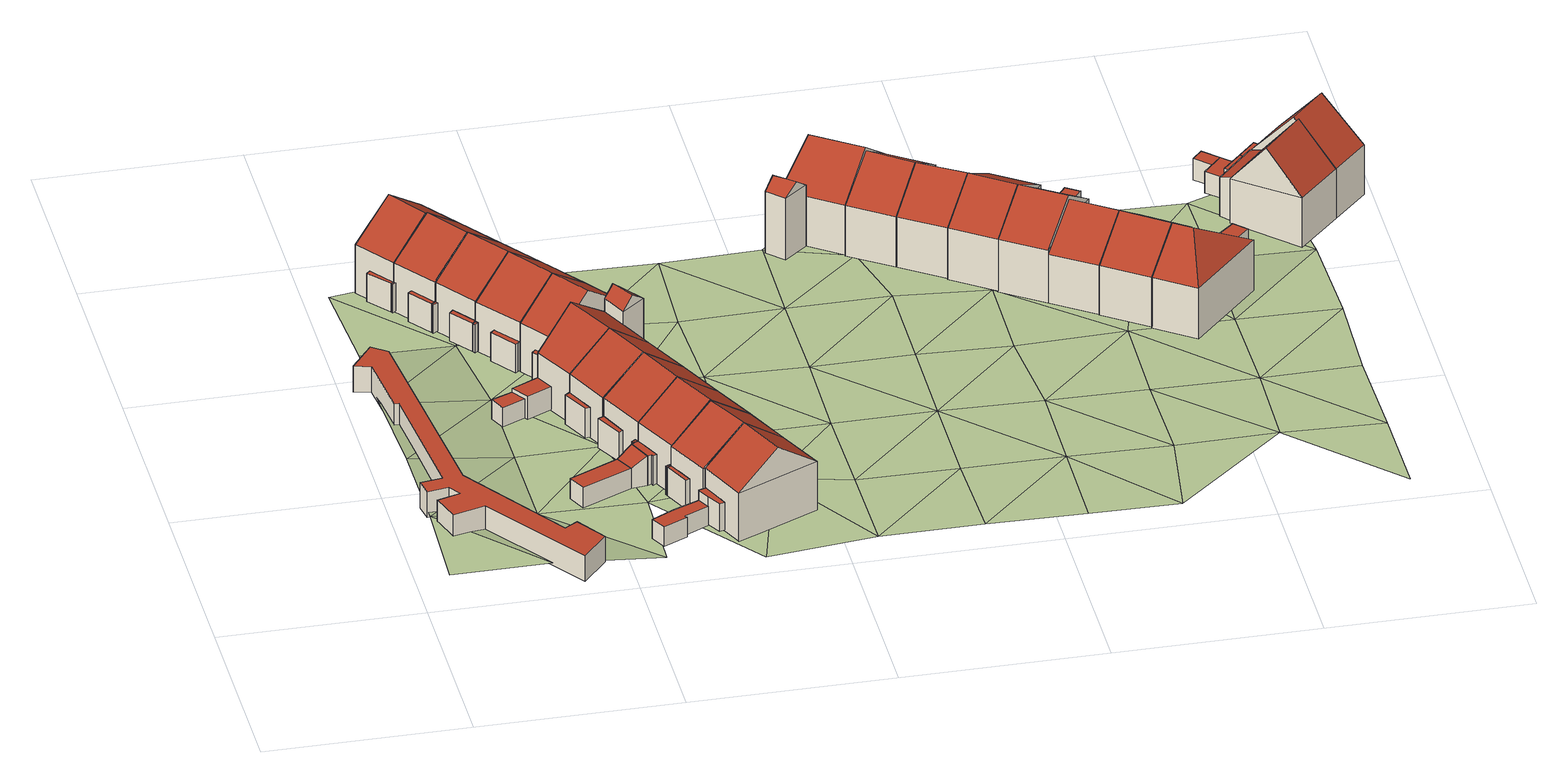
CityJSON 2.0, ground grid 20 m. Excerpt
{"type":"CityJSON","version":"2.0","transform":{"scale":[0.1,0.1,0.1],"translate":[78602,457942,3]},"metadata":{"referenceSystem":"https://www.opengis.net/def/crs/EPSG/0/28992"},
"CityObjects":{
"building1":{"type":"Building","attributes":{"RelativeEavesHeight":2.79,"AbsoluteEavesHeight":7.82,"RelativeRidgeHeight":2.79,"AbsoluteRidgeHeight":7.82,"roofType":"1000"},"geometry":[{"type":"Solid","lod":"2","boundaries":[[[[0,1,2,3]],[[1,4,5,2]],[[4,6,7,5]],[[6,8,9,7]],[[8,10,11,9]],[[10,12,13,11]],[[12,14,15,13]],[[14,16,17,15]],[[16,18,19,17]],[[18,20,21,19]],[[20,22,23,21]],[[22,24,25,23]],[[24,26,27,25]],[[26,28,29,27]],[[28,30,31,29]],[[30,32,33,31]],[[32,34,35,33]],[[34,36,37,35]],[[36,0,3,37]],[[36,34,32,30,28,26,24,22,20,18,16,14,12,10,8,6,4,1,0]],[[3,2,5,7,9,11,13,15,17,19,21,23,25,27,29,31,33,35,37]]]],"semantics":{"surfaces":[{"type":"WallSurface"},{"type":"RoofSurface","Slope":90,"Direction":0},{"type":"GroundSurface"}],"values":[[0,0,0,0,0,0,0,0,0,0,0,0,0,0,0,0,0,0,0,1,2]]}}]},
"building2":{"type":"Building","children":["building2-1","building2-2"]},
"building2-1":{"type":"BuildingPart","attributes":{"RelativeEavesHeight":5.3,"AbsoluteEavesHeight":9.82,"RelativeRidgeHeight":8.58,"AbsoluteRidgeHeight":13.09,"roofType":"1030"},"parents":["building2"],"geometry":[{"type":"Solid","lod":"2","boundaries":[[[[38,39,40,41]],[[39,42,43,40]],[[42,44,45,43]],[[44,38,41,45]],[[42,39,46]],[[38,44,47]],[[39,38,47,46]],[[44,42,46,47]],[[41,40,43,45]]]],"semantics":{"surfaces":[{"type":"WallSurface"},{"type":"RoofSurface","Slope":54.18,"Direction":233.83},{"type":"RoofSurface","Slope":54.18,"Direction":53.82},{"type":"GroundSurface"}],"values":[[0,0,0,0,0,0,1,2,3]]}}]},
"building2-2":{"type":"BuildingPart","attributes":{"RelativeEavesHeight":3.09,"AbsoluteEavesHeight":7.72,"RelativeRidgeHeight":3.09,"AbsoluteRidgeHeight":7.72,"roofType":"1000"},"parents":["building2"],"geometry":[{"type":"Solid","lod":"2","boundaries":[[[[48,49,50,51]],[[49,52,53,50]],[[52,54,55,53]],[[54,48,51,55]],[[54,52,49,48]],[[51,50,53,55]]]],"semantics":{"surfaces":[{"type":"WallSurface"},{"type":"RoofSurface","Slope":90,"Direction":0},{"type":"GroundSurface"}],"values":[[0,0,0,0,1,2]]}}]},
"building3":{"type":"Building","children":["building3-1","building3-2","building3-3"]},
"building3-1":{"type":"BuildingPart","attributes":{"RelativeEavesHeight":3.09,"AbsoluteEavesHeight":7.72,"RelativeRidgeHeight":3.09,"AbsoluteRidgeHeight":7.72,"roofType":"1000"},"parents":["building3"],"geometry":[{"type":"Solid","lod":"2","boundaries":[[[[48,56,57,51]],[[56,58,59,57]],[[58,49,50,59]],[[49,48,51,50]],[[49,58,56,48]],[[51,57,59,50]]]],"semantics":{"surfaces":[{"type":"WallSurface"},{"type":"RoofSurface","Slope":90,"Direction":0},{"type":"GroundSurface"}],"values":[[0,0,0,0,1,2]]}}]},
"building3-2":{"type":"BuildingPart","attributes":{"RelativeEavesHeight":5.3,"AbsoluteEavesHeight":9.82,"RelativeRidgeHeight":8.58,"AbsoluteRidgeHeight":13.09,"roofType":"1030"},"parents":["building3"],"geometry":[{"type":"Solid","lod":"2","boundaries":[[[[60,38,41,61]],[[38,44,45,41]],[[44,62,63,45]],[[62,60,61,63]],[[44,38,64]],[[60,62,65]],[[38,60,65,64]],[[62,44,64,65]],[[61,41,45,63]]]],"semantics":{"surfaces":[{"type":"WallSurface"},{"type":"RoofSurface","Slope":54.07,"Direction":234.07},{"type":"RoofSurface","Slope":54.07,"Direction":53.9},{"type":"GroundSurface"}],"values":[[0,0,0,0,0,0,1,2,3]]}}]},
"building3-3":{"type":"BuildingPart","attributes":{"RelativeEavesHeight":3.11,"AbsoluteEavesHeight":7.72,"RelativeRidgeHeight":3.11,"AbsoluteRidgeHeight":7.72,"roofType":"1000"},"parents":["building3"],"geometry":[{"type":"Solid","lod":"2","boundaries":[[[[66,67,68,69]],[[67,70,71,68]],[[70,72,73,71]],[[72,66,69,73]],[[72,70,67,66]],[[69,68,71,73]]]],"semantics":{"surfaces":[{"type":"WallSurface"},{"type":"RoofSurface","Slope":90,"Direction":0},{"type":"GroundSurface"}],"values":[[0,0,0,0,1,2]]}}]},
"building4":{"type":"Building","children":["building4-1","building4-2","building4-3"]},
"building4-1":{"type":"BuildingPart","attributes":{"RelativeEavesHeight":3.13,"AbsoluteEavesHeight":7.72,"RelativeRidgeHeight":3.13,"AbsoluteRidgeHeight":7.72,"roofType":"1000"},"parents":["building4"],"geometry":[{"type":"Solid","lod":"2","boundaries":[[[[74,75,76,77]],[[75,78,79,76]],[[78,80,81,79]],[[80,74,77,81]],[[80,78,75,74]],[[77,76,79,81]]]],"semantics":{"surfaces":[{"type":"WallSurface"},{"type":"RoofSurface","Slope":90,"Direction":0},{"type":"GroundSurface"}],"values":[[0,0,0,0,1,2]]}}]},
"building4-2":{"type":"BuildingPart","attributes":{"RelativeEavesHeight":5.32,"AbsoluteEavesHeight":9.82,"RelativeRidgeHeight":8.6,"AbsoluteRidgeHeight":13.09,"roofType":"1030"},"parents":["building4"],"geometry":[{"type":"Solid","lod":"2","boundaries":[[[[82,83,84,85]],[[83,62,63,84]],[[62,86,87,63]],[[86,82,85,87]],[[62,83,88]],[[82,86,89]],[[83,82,89,88]],[[86,62,88,89]],[[85,84,63,87]]]],"semantics":{"surfaces":[{"type":"WallSurface"},{"type":"RoofSurface","Slope":54.07,"Direction":233.86},{"type":"RoofSurface","Slope":54.07,"Direction":53.82},{"type":"GroundSurface"}],"values":[[0,0,0,0,0,0,1,2,3]]}}]},
"building4-3":{"type":"BuildingPart","attributes":{"RelativeEavesHeight":3.12,"AbsoluteEavesHeight":7.72,"RelativeRidgeHeight":3.12,"AbsoluteRidgeHeight":7.72,"roofType":"1000"},"parents":["building4"],"geometry":[{"type":"Solid","lod":"2","boundaries":[[[[90,91,92,93]],[[91,94,95,92]],[[94,67,68,95]],[[67,90,93,68]],[[67,94,91,90]],[[93,92,95,68]]]],"semantics":{"surfaces":[{"type":"WallSurface"},{"type":"RoofSurface","Slope":90,"Direction":0},{"type":"GroundSurface"}],"values":[[0,0,0,0,1,2]]}}]},
"building5":{"type":"Building","children":["building5-1","building5-2","building5-3","building5-4","building5-5"]},
"building5-1":{"type":"BuildingPart","attributes":{"RelativeEavesHeight":3.24,"AbsoluteEavesHeight":7.83,"RelativeRidgeHeight":3.24,"AbsoluteRidgeHeight":7.83,"roofType":"1000"},"parents":["building5"],"geometry":[{"type":"Solid","lod":"2","boundaries":[[[[96,97,98,99]],[[97,100,101,98]],[[100,96,99,101]],[[100,97,96]],[[99,98,101]]]],"semantics":{"surfaces":[{"type":"WallSurface"},{"type":"RoofSurface","Slope":90,"Direction":0},{"type":"GroundSurface"}],"values":[[0,0,0,1,2]]}}]},
"building5-2":{"type":"BuildingPart","attributes":{"RelativeEavesHeight":6.73,"AbsoluteEavesHeight":11.2,"RelativeRidgeHeight":7.83,"AbsoluteRidgeHeight":12.29,"roofType":"1030"},"parents":["building5"],"geometry":[{"type":"Solid","lod":"2","boundaries":[[[[102,103,104,105]],[[103,106,107,104]],[[106,108,109,107]],[[108,102,105,109]],[[106,103,110]],[[102,108,111]],[[103,102,111,110]],[[108,106,110,111]],[[105,104,107,109]]]],"semantics":{"surfaces":[{"type":"WallSurface"},{"type":"RoofSurface","Slope":50.67,"Direction":242.13},{"type":"RoofSurface","Slope":51.04,"Direction":56.68},{"type":"GroundSurface"}],"values":[[0,0,0,0,0,0,1,2,3]]}}]},
"building5-3":{"type":"BuildingPart","attributes":{"RelativeEavesHeight":5.34,"AbsoluteEavesHeight":9.84,"RelativeRidgeHeight":8.6,"AbsoluteRidgeHeight":13.11,"roofType":"1030"},"parents":["building5"],"geometry":[{"type":"Solid","lod":"2","boundaries":[[[[112,113,114,115]],[[113,116,104,114]],[[116,117,118,104]],[[117,112,115,118]],[[116,113,119]],[[112,117,120]],[[113,112,120,119]],[[117,116,119,120]],[[115,114,104,118]]]],"semantics":{"surfaces":[{"type":"WallSurface"},{"type":"RoofSurface","Slope":54.4,"Direction":244.43},{"type":"RoofSurface","Slope":54.39,"Direction":64.62},{"type":"GroundSurface"}],"values":[[0,0,0,0,0,0,1,2,3]]}}]},
"building5-4":{"type":"BuildingPart","attributes":{"RelativeEavesHeight":2.55,"AbsoluteEavesHeight":7.13,"RelativeRidgeHeight":2.55,"AbsoluteRidgeHeight":7.13,"roofType":"1000"},"parents":["building5"],"geometry":[{"type":"Solid","lod":"2","boundaries":[[[[121,122,123,124]],[[122,125,126,123]],[[125,127,128,126]],[[127,121,124,128]],[[127,125,122,121]],[[124,123,126,128]]]],"semantics":{"surfaces":[{"type":"WallSurface"},{"type":"RoofSurface","Slope":90,"Direction":0},{"type":"GroundSurface"}],"values":[[0,0,0,0,1,2]]}}]},
"building5-5":{"type":"BuildingPart","attributes":{"RelativeEavesHeight":2.12,"AbsoluteEavesHeight":6.72,"RelativeRidgeHeight":2.12,"AbsoluteRidgeHeight":6.72,"roofType":"1000"},"parents":["building5"],"geometry":[{"type":"Solid","lod":"2","boundaries":[[[[129,130,131,132]],[[130,133,134,131]],[[133,135,128,134]],[[135,129,132,128]],[[135,133,130,129]],[[132,131,134,128]]]],"semantics":{"surfaces":[{"type":"WallSurface"},{"type":"RoofSurface","Slope":90,"Direction":0},{"type":"GroundSurface"}],"values":[[0,0,0,0,1,2]]}}]},
"building6":{"type":"Building","children":["building6-1","building6-2","building6-3","building6-4","building6-5"]},
"building6-1":{"type":"BuildingPart","attributes":{"RelativeEavesHeight":5.39,"AbsoluteEavesHeight":9.84,"RelativeRidgeHeight":8.65,"AbsoluteRidgeHeight":13.11,"roofType":"1030"},"parents":["building6"],"geometry":[{"type":"Solid","lod":"2","boundaries":[[[[136,137,138,139]],[[137,140,141,138]],[[140,142,143,141]],[[142,136,139,143]],[[140,137,144]],[[136,142,145]],[[137,136,145,144]],[[142,140,144,145]],[[139,138,141,143]]]],"semantics":{"surfaces":[{"type":"WallSurface"},{"type":"RoofSurface","Slope":54.4,"Direction":244.48},{"type":"RoofSurface","Slope":54.4,"Direction":64.62},{"type":"GroundSurface"}],"values":[[0,0,0,0,0,0,1,2,3]]}}]},
"building6-2":{"type":"BuildingPart","attributes":{"RelativeEavesHeight":3.17,"AbsoluteEavesHeight":7.74,"RelativeRidgeHeight":3.17,"AbsoluteRidgeHeight":7.74,"roofType":"1000"},"parents":["building6"],"geometry":[{"type":"Solid","lod":"2","boundaries":[[[[146,147,148,149]],[[147,150,151,148]],[[150,152,153,151]],[[152,146,149,153]],[[152,150,147,146]],[[149,148,151,153]]]],"semantics":{"surfaces":[{"type":"WallSurface"},{"type":"RoofSurface","Slope":90,"Direction":0},{"type":"GroundSurface"}],"values":[[0,0,0,0,1,2]]}}]},
"building6-3":{"type":"BuildingPart","attributes":{"RelativeEavesHeight":2.23,"AbsoluteEavesHeight":6.83,"RelativeRidgeHeight":2.23,"AbsoluteRidgeHeight":6.83,"roofType":"1000"},"parents":["building6"],"geometry":[{"type":"Solid","lod":"2","boundaries":[[[[154,155,156,157]],[[155,158,159,156]],[[158,160,161,159]],[[160,154,157,161]],[[160,158,155,154]],[[157,156,159,161]]]],"semantics":{"surfaces":[{"type":"WallSurface"},{"type":"RoofSurface","Slope":90,"Direction":0},{"type":"GroundSurface"}],"values":[[0,0,0,0,1,2]]}}]},
"building6-4":{"type":"BuildingPart","attributes":{"RelativeEavesHeight":2.75,"AbsoluteEavesHeight":7.33,"RelativeRidgeHeight":3.25,"AbsoluteRidgeHeight":7.83,"roofType":"1010"},"parents":["building6"],"geometry":[{"type":"Solid","lod":"2","boundaries":[[[[154,160,161,157]],[[160,162,163,161]],[[162,164,165,163]],[[164,154,157,165]],[[164,162,160,154]],[[157,161,163,165]]]],"semantics":{"surfaces":[{"type":"WallSurface"},{"type":"RoofSurface","Slope":57.91,"Direction":244.72},{"type":"GroundSurface"}],"values":[[0,0,0,0,1,2]]}}]},
"building6-5":{"type":"BuildingPart","attributes":{"RelativeEavesHeight":3.26,"AbsoluteEavesHeight":7.83,"RelativeRidgeHeight":3.26,"AbsoluteRidgeHeight":7.83,"roofType":"1000"},"parents":["building6"],"geometry":[{"type":"Solid","lod":"2","boundaries":[[[[162,166,167,163]],[[166,168,169,167]],[[168,170,171,169]],[[170,172,173,171]],[[172,174,175,173]],[[174,176,177,175]],[[176,164,165,177]],[[164,162,163,165]],[[164,176,174,172,170,168,166,162]],[[163,167,169,171,173,175,177,165]]]],"semantics":{"surfaces":[{"type":"WallSurface"},{"type":"RoofSurface","Slope":90,"Direction":0},{"type":"GroundSurface"}],"values":[[0,0,0,0,0,0,0,0,1,2]]}}]},
"building7":{"type":"Building","children":["building7-1","building7-2","building7-3"]},
"building7-1":{"type":"BuildingPart","attributes":{"RelativeEavesHeight":3.13,"AbsoluteEavesHeight":7.72,"RelativeRidgeHeight":3.13,"AbsoluteRidgeHeight":7.72,"roofType":"1000"},"parents":["building7"],"geometry":[{"type":"Solid","lod":"2","boundaries":[[[[178,179,180,181]],[[179,182,183,180]],[[182,74,77,183]],[[74,178,181,77]],[[74,182,179,178]],[[181,180,183,77]]]],"semantics":{"surfaces":[{"type":"WallSurface"},{"type":"RoofSurface","Slope":90,"Direction":0},{"type":"GroundSurface"}],"values":[[0,0,0,0,1,2]]}}]},
"building7-2":{"type":"BuildingPart","attributes":{"RelativeEavesHeight":5.33,"AbsoluteEavesHeight":9.82,"RelativeRidgeHeight":8.61,"AbsoluteRidgeHeight":13.09,"roofType":"1030"},"parents":["building7"],"geometry":[{"type":"Solid","lod":"2","boundaries":[[[[184,185,186,187]],[[185,86,87,186]],[[86,188,189,87]],[[188,184,187,189]],[[86,185,89]],[[184,188,190]],[[185,184,190,89]],[[188,86,89,190]],[[187,186,87,189]]]],"semantics":{"surfaces":[{"type":"WallSurface"},{"type":"RoofSurface","Slope":54.11,"Direction":233.16},{"type":"RoofSurface","Slope":54.11,"Direction":53.59},{"type":"GroundSurface"}],"values":[[0,0,0,0,0,0,1,2,3]]}}]},
"building7-3":{"type":"BuildingPart","attributes":{"RelativeEavesHeight":3.15,"AbsoluteEavesHeight":7.72,"RelativeRidgeHeight":3.15,"AbsoluteRidgeHeight":7.72,"roofType":"1000"},"parents":["building7"],"geometry":[{"type":"Solid","lod":"2","boundaries":[[[[191,192,193,194]],[[192,195,196,193]],[[195,197,198,196]],[[197,199,200,198]],[[199,191,194,200]],[[199,197,195,192,191]],[[194,193,196,198,200]]]],"semantics":{"surfaces":[{"type":"WallSurface"},{"type":"RoofSurface","Slope":90,"Direction":0},{"type":"GroundSurface"}],"values":[[0,0,0,0,0,1,2]]}}]},
"building8":{"type":"Building","children":["building8-1","building8-2"]},
"building8-1":{"type":"BuildingPart","attributes":{"RelativeEavesHeight":5.37,"AbsoluteEavesHeight":9.84,"RelativeRidgeHeight":8.63,"AbsoluteRidgeHeight":13.11,"roofType":"1030"},"parents":["building8"],"geometry":[{"type":"Solid","lod":"2","boundaries":[[[[201,112,115,202]],[[112,117,118,115]],[[117,203,204,118]],[[203,201,202,204]],[[117,112,120]],[[201,203,205]],[[112,201,205,120]],[[203,117,120,205]],[[202,115,118,204]]]],"semantics":{"surfaces":[{"type":"WallSurface"},{"type":"RoofSurface","Slope":54.37,"Direction":245.34},{"type":"RoofSurface","Slope":54.36,"Direction":64.92},{"type":"GroundSurface"}],"values":[[0,0,0,0,0,0,1,2,3]]}}]},
"building8-2":{"type":"BuildingPart","attributes":{"RelativeEavesHeight":3.24,"AbsoluteEavesHeight":7.83,"RelativeRidgeHeight":3.24,"AbsoluteRidgeHeight":7.83,"roofType":"1000"},"parents":["building8"],"geometry":[{"type":"Solid","lod":"2","boundaries":[[[[100,206,207,101]],[[206,208,209,207]],[[208,96,99,209]],[[96,100,101,99]],[[96,208,206,100]],[[101,207,209,99]]]],"semantics":{"surfaces":[{"type":"WallSurface"},{"type":"RoofSurface","Slope":90,"Direction":0},{"type":"GroundSurface"}],"values":[[0,0,0,0,1,2]]}}]},
"building9":{"type":"Building","children":["building9-1","building9-2"]},
"building9-1":{"type":"BuildingPart","attributes":{"RelativeEavesHeight":5.34,"AbsoluteEavesHeight":9.82,"RelativeRidgeHeight":8.62,"AbsoluteRidgeHeight":13.09,"roofType":"1030"},"parents":["building9"],"geometry":[{"type":"Solid","lod":"2","boundaries":[[[[210,211,212,213]],[[211,188,189,212]],[[188,214,107,189]],[[214,210,213,107]],[[188,211,190]],[[210,214,215]],[[211,210,215,190]],[[214,188,190,215]],[[213,212,189,107]]]],"semantics":{"surfaces":[{"type":"WallSurface"},{"type":"RoofSurface","Slope":54.16,"Direction":234.24},{"type":"RoofSurface","Slope":54.16,"Direction":53.95},{"type":"GroundSurface"}],"values":[[0,0,0,0,0,0,1,2,3]]}}]},
"building9-2":{"type":"BuildingPart","attributes":{"RelativeEavesHeight":3.15,"AbsoluteEavesHeight":7.72,"RelativeRidgeHeight":3.15,"AbsoluteRidgeHeight":7.72,"roofType":"1000"},"parents":["building9"],"geometry":[{"type":"Solid","lod":"2","boundaries":[[[[216,217,218,219]],[[217,220,221,218]],[[220,222,223,221]],[[222,216,219,223]],[[222,220,217,216]],[[219,218,221,223]]]],"semantics":{"surfaces":[{"type":"WallSurface"},{"type":"RoofSurface","Slope":90,"Direction":0},{"type":"GroundSurface"}],"values":[[0,0,0,0,1,2]]}}]},
"building10":{"type":"Building","children":["building10-1","building10-2","building10-3"]},
"building10-1":{"type":"BuildingPart","attributes":{"RelativeEavesHeight":5.31,"AbsoluteEavesHeight":9.84,"RelativeRidgeHeight":8.57,"AbsoluteRidgeHeight":13.11,"roofType":"1030"},"parents":["building10"],"geometry":[{"type":"Solid","lod":"2","boundaries":[[[[224,225,226,227]],[[225,228,229,226]],[[228,230,231,229]],[[230,224,227,231]],[[228,225,232]],[[224,230,233]],[[225,224,233,232]],[[230,228,232,233]],[[227,226,229,231]]]],"semantics":{"surfaces":[{"type":"WallSurface"},{"type":"RoofSurface","Slope":53.92,"Direction":246.25},{"type":"RoofSurface","Slope":54.11,"Direction":65.11},{"type":"GroundSurface"}],"values":[[0,0,0,0,0,0,1,2,3]]}}]},
"building10-2":{"type":"BuildingPart","attributes":{"RelativeEavesHeight":3.06,"AbsoluteEavesHeight":7.72,"RelativeRidgeHeight":3.06,"AbsoluteRidgeHeight":7.72,"roofType":"1000"},"parents":["building10"],"geometry":[{"type":"Solid","lod":"2","boundaries":[[[[234,235,236,237]],[[235,238,239,236]],[[238,240,241,239]],[[240,242,243,241]],[[242,244,245,243]],[[244,234,237,245]],[[244,242,240,238,235,234]],[[237,236,239,241,243,245]]]],"semantics":{"surfaces":[{"type":"WallSurface"},{"type":"RoofSurface","Slope":90,"Direction":0},{"type":"GroundSurface"}],"values":[[0,0,0,0,0,0,1,2]]}}]},
"building10-3":{"type":"BuildingPart","attributes":{"RelativeEavesHeight":2.07,"AbsoluteEavesHeight":6.72,"RelativeRidgeHeight":2.07,"AbsoluteRidgeHeight":6.72,"roofType":"1000"},"parents":["building10"],"geometry":[{"type":"Solid","lod":"2","boundaries":[[[[246,247,248,249]],[[247,250,251,248]],[[250,252,253,251]],[[252,254,255,253]],[[254,256,257,255]],[[256,258,259,257]],[[258,246,249,259]],[[258,256,254,252,250,247,246]],[[249,248,251,253,255,257,259]]]],"semantics":{"surfaces":[{"type":"WallSurface"},{"type":"RoofSurface","Slope":90,"Direction":0},{"type":"GroundSurface"}],"values":[[0,0,0,0,0,0,0,1,2]]}}]},
"building11":{"type":"Building","children":["building11-1","building11-2","building11-3"]},
"building11-1":{"type":"BuildingPart","attributes":{"RelativeEavesHeight":3.25,"AbsoluteEavesHeight":7.83,"RelativeRidgeHeight":3.25,"AbsoluteRidgeHeight":7.83,"roofType":"1000"},"parents":["building11"],"geometry":[{"type":"Solid","lod":"2","boundaries":[[[[260,261,262,263]],[[261,264,265,262]],[[264,266,267,265]],[[266,260,263,267]],[[266,264,261,260]],[[263,262,265,267]]]],"semantics":{"surfaces":[{"type":"WallSurface"},{"type":"RoofSurface","Slope":90,"Direction":0},{"type":"GroundSurface"}],"values":[[0,0,0,0,1,2]]}}]},
"building11-2":{"type":"BuildingPart","attributes":{"RelativeEavesHeight":5.39,"AbsoluteEavesHeight":9.84,"RelativeRidgeHeight":8.65,"AbsoluteRidgeHeight":13.11,"roofType":"1030"},"parents":["building11"],"geometry":[{"type":"Solid","lod":"2","boundaries":[[[[137,268,269,138]],[[268,203,204,269]],[[203,140,141,204]],[[140,137,138,141]],[[203,268,205]],[[137,140,144]],[[268,137,144,205]],[[140,203,205,144]],[[138,269,204,141]]]],"semantics":{"surfaces":[{"type":"WallSurface"},{"type":"RoofSurface","Slope":54.29,"Direction":245.62},{"type":"RoofSurface","Slope":54.28,"Direction":65},{"type":"GroundSurface"}],"values":[[0,0,0,0,0,0,1,2,3]]}}]},
"building11-3":{"type":"BuildingPart","attributes":{"RelativeEavesHeight":3.25,"AbsoluteEavesHeight":7.83,"RelativeRidgeHeight":3.25,"AbsoluteRidgeHeight":7.83,"roofType":"1000"},"parents":["building11"],"geometry":[{"type":"Solid","lod":"2","boundaries":[[[[170,168,169,171]],[[168,270,271,169]],[[270,272,273,271]],[[272,170,171,273]],[[272,270,168,170]],[[171,169,271,273]]]],"semantics":{"surfaces":[{"type":"WallSurface"},{"type":"RoofSurface","Slope":90,"Direction":0},{"type":"GroundSurface"}],"values":[[0,0,0,0,1,2]]}}]},
"building12":{"type":"Building","children":["building12-1","building12-2"]},
"building12-1":{"type":"BuildingPart","attributes":{"RelativeEavesHeight":5.35,"AbsoluteEavesHeight":9.84,"RelativeRidgeHeight":8.61,"AbsoluteRidgeHeight":13.11,"roofType":"1030"},"parents":["building12"],"geometry":[{"type":"Solid","lod":"2","boundaries":[[[[274,275,276,277]],[[275,142,143,276]],[[142,228,229,143]],[[228,274,277,229]],[[142,275,278]],[[274,228,232]],[[275,274,232,278]],[[228,142,278,232]],[[277,276,143,229]]]],"semantics":{"surfaces":[{"type":"WallSurface"},{"type":"RoofSurface","Slope":54.49,"Direction":244.31},{"type":"RoofSurface","Slope":54.49,"Direction":64.57},{"type":"GroundSurface"}],"values":[[0,0,0,0,0,0,1,2,3]]}}]},
"building12-2":{"type":"BuildingPart","attributes":{"RelativeEavesHeight":3.17,"AbsoluteEavesHeight":7.74,"RelativeRidgeHeight":3.17,"AbsoluteRidgeHeight":7.74,"roofType":"1000"},"parents":["building12"],"geometry":[{"type":"Solid","lod":"2","boundaries":[[[[279,280,281,282]],[[280,147,148,281]],[[147,283,284,148]],[[283,279,282,284]],[[283,147,280,279]],[[282,281,148,284]]]],"semantics":{"surfaces":[{"type":"WallSurface"},{"type":"RoofSurface","Slope":90,"Direction":0},{"type":"GroundSurface"}],"values":[[0,0,0,0,1,2]]}}]},
"building13":{"type":"Building","children":["building13-1","building13-2"]},
"building13-1":{"type":"BuildingPart","attributes":{"RelativeEavesHeight":5.38,"AbsoluteEavesHeight":9.87,"RelativeRidgeHeight":8.9,"AbsoluteRidgeHeight":13.39,"roofType":"1030"},"parents":["building13"],"geometry":[{"type":"Solid","lod":"2","boundaries":[[[[285,286,287,288]],[[286,289,290,287]],[[289,291,292,290]],[[291,285,288,292]],[[289,286,293]],[[285,291,294]],[[286,285,294,293]],[[291,289,293,294]],[[288,287,290,292]]]],"semantics":{"surfaces":[{"type":"WallSurface"},{"type":"RoofSurface","Slope":53.46,"Direction":34.55},{"type":"RoofSurface","Slope":53.47,"Direction":214.76},{"type":"GroundSurface"}],"values":[[0,0,0,0,0,0,1,2,3]]}}]},
"building13-2":{"type":"BuildingPart","attributes":{"RelativeEavesHeight":6.71,"AbsoluteEavesHeight":11.18,"RelativeRidgeHeight":7.84,"AbsoluteRidgeHeight":12.31,"roofType":"1030"},"parents":["building13"],"geometry":[{"type":"Solid","lod":"2","boundaries":[[[[295,296,297,292]],[[296,298,299,297]],[[298,300,301,299]],[[300,295,292,301]],[[298,296,302]],[[295,300,303]],[[296,295,303,302]],[[300,298,302,303]],[[292,297,299,301]]]],"semantics":{"surfaces":[{"type":"WallSurface"},{"type":"RoofSurface","Slope":50.26,"Direction":37.34},{"type":"RoofSurface","Slope":50.6,"Direction":222.81},{"type":"GroundSurface"}],"values":[[0,0,0,0,0,0,1,2,3]]}}]},
"building14":{"type":"Building","children":["building14-1","building14-2"]},
"building14-1":{"type":"BuildingPart","attributes":{"RelativeEavesHeight":5.47,"AbsoluteEavesHeight":9.91,"RelativeRidgeHeight":8.64,"AbsoluteRidgeHeight":13.08,"roofType":"1030"},"parents":["building14"],"geometry":[{"type":"Solid","lod":"2","boundaries":[[[[286,304,305,306]],[[304,307,308,305]],[[307,289,309,308]],[[289,286,306,309]],[[307,304,310]],[[286,289,311]],[[304,286,311,310]],[[289,307,310,311]],[[306,305,308,309]]]],"semantics":{"surfaces":[{"type":"WallSurface"},{"type":"RoofSurface","Slope":56.78,"Direction":35.31},{"type":"RoofSurface","Slope":56.08,"Direction":215.47},{"type":"GroundSurface"}],"values":[[0,0,0,0,0,0,1,2,3]]}}]},
"building14-2":{"type":"BuildingPart","attributes":{"RelativeEavesHeight":3.1,"AbsoluteEavesHeight":7.65,"RelativeRidgeHeight":3.1,"AbsoluteRidgeHeight":7.65,"roofType":"1000"},"parents":["building14"],"geometry":[{"type":"Solid","lod":"2","boundaries":[[[[312,313,314,287]],[[313,315,316,314]],[[315,317,318,316]],[[317,312,287,318]],[[317,315,313,312]],[[287,314,316,318]]]],"semantics":{"surfaces":[{"type":"WallSurface"},{"type":"RoofSurface","Slope":90,"Direction":0},{"type":"GroundSurface"}],"values":[[0,0,0,0,1,2]]}}]},
"building15":{"type":"Building","children":["building15-1","building15-2"]},
"building15-1":{"type":"BuildingPart","attributes":{"RelativeEavesHeight":5.54,"AbsoluteEavesHeight":9.91,"RelativeRidgeHeight":8.71,"AbsoluteRidgeHeight":13.08,"roofType":"1030"},"parents":["building15"],"geometry":[{"type":"Solid","lod":"2","boundaries":[[[[319,320,321,322]],[[320,323,324,321]],[[323,307,308,324]],[[307,319,322,308]],[[323,320,325]],[[319,307,310]],[[320,319,310,325]],[[307,323,325,310]],[[322,321,324,308]]]],"semantics":{"surfaces":[{"type":"WallSurface"},{"type":"RoofSurface","Slope":56.13,"Direction":32.52},{"type":"RoofSurface","Slope":56.15,"Direction":214.07},{"type":"GroundSurface"}],"values":[[0,0,0,0,0,0,1,2,3]]}}]},
"building15-2":{"type":"BuildingPart","attributes":{"RelativeEavesHeight":3.12,"AbsoluteEavesHeight":7.65,"RelativeRidgeHeight":3.12,"AbsoluteRidgeHeight":7.65,"roofType":"1010"},"parents":["building15"],"geometry":[{"type":"Solid","lod":"2","boundaries":[[[[326,327,328,329]],[[327,330,331,328]],[[330,332,333,331]],[[332,326,329,333]],[[332,330,327,326]],[[329,328,331,333]]]],"semantics":{"surfaces":[{"type":"WallSurface"},{"type":"RoofSurface","Slope":90,"Direction":0},{"type":"GroundSurface"}],"values":[[0,0,0,0,1,2]]}}]},
"building16":{"type":"Building","children":["building16-1","building16-2"]},
"building16-1":{"type":"BuildingPart","attributes":{"RelativeEavesHeight":2.82,"AbsoluteEavesHeight":7.2,"RelativeRidgeHeight":2.82,"AbsoluteRidgeHeight":7.2,"roofType":"1000"},"parents":["building16"],"geometry":[{"type":"Solid","lod":"2","boundaries":[[[[334,335,336,337]],[[335,338,339,336]],[[338,340,341,339]],[[340,334,337,341]],[[340,338,335,334]],[[337,336,339,341]]]],"semantics":{"surfaces":[{"type":"WallSurface"},{"type":"RoofSurface","Slope":90,"Direction":0},{"type":"GroundSurface"}],"values":[[0,0,0,0,1,2]]}}]},
"building16-2":{"type":"BuildingPart","attributes":{"RelativeEavesHeight":5.62,"AbsoluteEavesHeight":9.91,"RelativeRidgeHeight":8.78,"AbsoluteRidgeHeight":13.08,"roofType":"1030"},"parents":["building16"],"geometry":[{"type":"Solid","lod":"2","boundaries":[[[[342,323,343,344]],[[323,345,346,343]],[[345,347,348,346]],[[347,342,344,348]],[[345,323,325]],[[342,347,349]],[[323,342,349,325]],[[347,345,325,349]],[[344,343,346,348]]]],"semantics":{"surfaces":[{"type":"WallSurface"},{"type":"RoofSurface","Slope":56.48,"Direction":214.94},{"type":"RoofSurface","Slope":59.07,"Direction":34.86},{"type":"GroundSurface"}],"values":[[0,0,0,0,0,0,1,2,3]]}}]},
"building17":{"type":"Building","children":["building17-1","building17-2"]},
"building17-1":{"type":"BuildingPart","attributes":{"RelativeEavesHeight":5.68,"AbsoluteEavesHeight":9.91,"RelativeRidgeHeight":8.85,"AbsoluteRidgeHeight":13.08,"roofType":"1030"},"parents":["building17"],"geometry":[{"type":"Solid","lod":"2","boundaries":[[[[350,342,351,352]],[[342,353,354,351]],[[353,355,356,354]],[[355,350,352,356]],[[353,342,349]],[[350,355,357]],[[342,350,357,349]],[[355,353,349,357]],[[352,351,354,356]]]],"semantics":{"surfaces":[{"type":"WallSurface"},{"type":"RoofSurface","Slope":56.41,"Direction":214.9},{"type":"RoofSurface","Slope":56.45,"Direction":34.94},{"type":"GroundSurface"}],"values":[[0,0,0,0,0,0,1,2,3]]}}]},
"building17-2":{"type":"BuildingPart","attributes":{"RelativeEavesHeight":2.18,"AbsoluteEavesHeight":6.52,"RelativeRidgeHeight":2.18,"AbsoluteRidgeHeight":6.52,"roofType":"1000"},"parents":["building17"],"geometry":[{"type":"Solid","lod":"2","boundaries":[[[[358,359,360,361]],[[359,362,363,360]],[[362,364,365,363]],[[364,366,367,365]],[[366,368,369,367]],[[368,370,371,369]],[[370,372,373,371]],[[372,374,375,373]],[[374,358,361,375]],[[374,372,370,368,366,364,362,359,358]],[[361,360,363,365,367,369,371,373,375]]]],"semantics":{"surfaces":[{"type":"WallSurface"},{"type":"RoofSurface","Slope":90,"Direction":0},{"type":"GroundSurface"}],"values":[[0,0,0,0,0,0,0,0,0,1,2]]}}]},
"building18":{"type":"Building","children":["building18-1","building18-2"]},
"building18-1":{"type":"BuildingPart","attributes":{"RelativeEavesHeight":5.35,"AbsoluteEavesHeight":9.51,"RelativeRidgeHeight":8.51,"AbsoluteRidgeHeight":12.68,"roofType":"1030"},"parents":["building18"],"geometry":[{"type":"Solid","lod":"2","boundaries":[[[[376,377,378,379]],[[377,380,381,378]],[[380,382,352,381]],[[382,376,379,352]],[[380,377,383]],[[376,382,384]],[[377,376,384,383]],[[382,380,383,384]],[[379,378,381,352]]]],"semantics":{"surfaces":[{"type":"WallSurface"},{"type":"RoofSurface","Slope":56.42,"Direction":34.57},{"type":"RoofSurface","Slope":56.42,"Direction":214.75},{"type":"GroundSurface"}],"values":[[0,0,0,0,0,0,1,2,3]]}}]},
"building18-2":{"type":"BuildingPart","attributes":{"RelativeEavesHeight":3.35,"AbsoluteEavesHeight":7.65,"RelativeRidgeHeight":3.35,"AbsoluteRidgeHeight":7.65,"roofType":"1010"},"parents":["building18"],"geometry":[{"type":"Solid","lod":"2","boundaries":[[[[385,386,387,388]],[[386,389,390,387]],[[389,391,392,390]],[[391,385,388,392]],[[391,389,386,385]],[[388,387,390,392]]]],"semantics":{"surfaces":[{"type":"WallSurface"},{"type":"RoofSurface","Slope":90,"Direction":0},{"type":"GroundSurface"}],"values":[[0,0,0,0,1,2]]}}]},
"building19":{"type":"Building","children":["building19-1","building19-2"]},
"building19-1":{"type":"BuildingPart","attributes":{"RelativeEavesHeight":5.44,"AbsoluteEavesHeight":9.51,"RelativeRidgeHeight":8.61,"AbsoluteRidgeHeight":12.68,"roofType":"1030"},"parents":["building19"],"geometry":[{"type":"Solid","lod":"2","boundaries":[[[[393,380,394,395]],[[380,396,397,394]],[[396,398,399,397]],[[398,393,395,399]],[[396,380,383]],[[393,398,400]],[[380,393,400,383]],[[398,396,383,400]],[[395,394,397,399]]]],"semantics":{"surfaces":[{"type":"WallSurface"},{"type":"RoofSurface","Slope":56.25,"Direction":215.27},{"type":"RoofSurface","Slope":56.61,"Direction":35.7},{"type":"GroundSurface"}],"values":[[0,0,0,0,0,0,1,2,3]]}}]},
"building19-2":{"type":"BuildingPart","attributes":{"RelativeEavesHeight":3.4,"AbsoluteEavesHeight":7.65,"RelativeRidgeHeight":3.4,"AbsoluteRidgeHeight":7.65,"roofType":"1000"},"parents":["building19"],"geometry":[{"type":"Solid","lod":"2","boundaries":[[[[401,402,403,404]],[[402,405,406,403]],[[405,407,408,406]],[[407,401,404,408]],[[407,405,402,401]],[[404,403,406,408]]]],"semantics":{"surfaces":[{"type":"WallSurface"},{"type":"RoofSurface","Slope":90,"Direction":0},{"type":"GroundSurface"}],"values":[[0,0,0,0,1,2]]}}]},
"building20":{"type":"Building","children":["building20-1","building20-2","building20-3"]},
"building20-1":{"type":"BuildingPart","attributes":{"RelativeEavesHeight":5.51,"AbsoluteEavesHeight":9.51,"RelativeRidgeHeight":8.68,"AbsoluteRidgeHeight":12.68,"roofType":"1130"},"parents":["building20"],"geometry":[{"type":"Solid","lod":"2","boundaries":[[[[409,410,411,412]],[[410,413,414,411]],[[413,393,415,414]],[[393,409,412,415]],[[413,410,416]],[[409,393,400]],[[410,409,400,416]],[[393,413,416,400]],[[412,411,414,415]]]],"semantics":{"surfaces":[{"type":"WallSurface"},{"type":"RoofSurface","Slope":44.55,"Direction":133.93},{"type":"RoofSurface","Slope":56.13,"Direction":33.31},{"type":"RoofSurface","Slope":56.16,"Direction":214.52},{"type":"GroundSurface"}],"values":[[0,0,0,0,1,0,2,3,4]]}}]},
"building20-2":{"type":"BuildingPart","attributes":{"RelativeEavesHeight":2.07,"AbsoluteEavesHeight":6.21,"RelativeRidgeHeight":2.07,"AbsoluteRidgeHeight":6.21,"roofType":"1000"},"parents":["building20"],"geometry":[{"type":"Solid","lod":"2","boundaries":[[[[417,418,419,420]],[[418,421,422,419]],[[421,423,424,422]],[[423,425,426,424]],[[425,427,428,426]],[[427,429,430,428]],[[429,431,432,430]],[[431,417,420,432]],[[431,429,427,425,423,421,418,417]],[[420,419,422,424,426,428,430,432]]]],"semantics":{"surfaces":[{"type":"WallSurface"},{"type":"RoofSurface","Slope":90,"Direction":0},{"type":"GroundSurface"}],"values":[[0,0,0,0,0,0,0,0,1,2]]}}]},
"building20-3":{"type":"BuildingPart","attributes":{"RelativeEavesHeight":3.37,"AbsoluteEavesHeight":7.51,"RelativeRidgeHeight":3.37,"AbsoluteRidgeHeight":7.51,"roofType":"1000"},"parents":["building20"],"geometry":[{"type":"Solid","lod":"2","boundaries":[[[[433,434,435,430]],[[434,436,437,435]],[[436,438,399,437]],[[438,439,432,399]],[[439,433,430,432]],[[439,438,436,434,433]],[[430,435,437,399,432]]]],"semantics":{"surfaces":[{"type":"WallSurface"},{"type":"RoofSurface","Slope":90,"Direction":0},{"type":"GroundSurface"}],"values":[[0,0,0,0,0,1,2]]}}]},
"building21":{"type":"Building","children":["building21-1","building21-2","building21-3","building21-4","building21-5"]},
"building21-1":{"type":"BuildingPart","attributes":{"RelativeEavesHeight":5.06,"AbsoluteEavesHeight":9.09,"RelativeRidgeHeight":9.5,"AbsoluteRidgeHeight":13.53,"roofType":"1030"},"parents":["building21"],"geometry":[{"type":"Solid","lod":"2","boundaries":[[[[440,441,442,443]],[[441,444,445,442]],[[444,446,447,445]],[[446,440,443,447]],[[444,441,448]],[[440,446,449]],[[441,440,449,448]],[[446,444,448,449]],[[443,442,445,447]]]],"semantics":{"surfaces":[{"type":"WallSurface"},{"type":"RoofSurface","Slope":44.03,"Direction":133.67},{"type":"RoofSurface","Slope":39.81,"Direction":312.9},{"type":"GroundSurface"}],"values":[[0,0,0,0,0,0,1,2,3]]}}]},
"building21-2":{"type":"BuildingPart","attributes":{"RelativeEavesHeight":4.4,"AbsoluteEavesHeight":8.51,"RelativeRidgeHeight":4.65,"AbsoluteRidgeHeight":8.76,"roofType":"1010"},"parents":["building21"],"geometry":[{"type":"Solid","lod":"2","boundaries":[[[[450,451,452,453]],[[451,454,455,452]],[[454,446,456,455]],[[446,450,453,456]],[[446,454,451,450]],[[453,452,455,456]]]],"semantics":{"surfaces":[{"type":"WallSurface"},{"type":"RoofSurface","Slope":69.49,"Direction":312.56},{"type":"GroundSurface"}],"values":[[0,0,0,0,1,2]]}}]},
"building21-3":{"type":"BuildingPart","attributes":{"RelativeEavesHeight":2.33,"AbsoluteEavesHeight":6.43,"RelativeRidgeHeight":2.33,"AbsoluteRidgeHeight":6.43,"roofType":"1000"},"parents":["building21"],"geometry":[{"type":"Solid","lod":"2","boundaries":[[[[457,458,459,460]],[[458,461,462,459]],[[461,463,464,462]],[[463,457,460,464]],[[463,461,458,457]],[[460,459,462,464]]]],"semantics":{"surfaces":[{"type":"WallSurface"},{"type":"RoofSurface","Slope":90,"Direction":0},{"type":"GroundSurface"}],"values":[[0,0,0,0,1,2]]}}]},
"building21-4":{"type":"BuildingPart","attributes":{"RelativeEavesHeight":3.28,"AbsoluteEavesHeight":7.43,"RelativeRidgeHeight":3.28,"AbsoluteRidgeHeight":7.43,"roofType":"1000"},"parents":["building21"],"geometry":[{"type":"Solid","lod":"2","boundaries":[[[[465,466,467,455]],[[466,468,469,467]],[[468,470,471,469]],[[470,465,455,471]],[[470,468,466,465]],[[455,467,469,471]]]],"semantics":{"surfaces":[{"type":"WallSurface"},{"type":"RoofSurface","Slope":90,"Direction":0},{"type":"GroundSurface"}],"values":[[0,0,0,0,1,2]]}}]},
"building21-5":{"type":"BuildingPart","attributes":{"RelativeEavesHeight":2.29,"AbsoluteEavesHeight":6.43,"RelativeRidgeHeight":2.29,"AbsoluteRidgeHeight":6.43,"roofType":"1000"},"parents":["building21"],"geometry":[{"type":"Solid","lod":"2","boundaries":[[[[472,473,474,469]],[[473,463,464,474]],[[463,475,471,464]],[[475,472,469,471]],[[475,463,473,472]],[[469,474,464,471]]]],"semantics":{"surfaces":[{"type":"WallSurface"},{"type":"RoofSurface","Slope":90,"Direction":0},{"type":"GroundSurface"}],"values":[[0,0,0,0,1,2]]}}]},
"building22":{"type":"Building","children":["building22-1","building22-2"]},
"building22-1":{"type":"BuildingPart","attributes":{"RelativeEavesHeight":4.8,"AbsoluteEavesHeight":8.84,"RelativeRidgeHeight":9.49,"AbsoluteRidgeHeight":13.53,"roofType":"1030"},"parents":["building22"],"geometry":[{"type":"Solid","lod":"2","boundaries":[[[[476,440,443,477]],[[440,478,479,443]],[[478,480,481,479]],[[480,476,477,481]],[[478,440,482]],[[476,480,483]],[[440,476,483,482]],[[480,478,482,483]],[[477,443,479,481]]]],"semantics":{"surfaces":[{"type":"WallSurface"},{"type":"RoofSurface","Slope":48.38,"Direction":134.12},{"type":"RoofSurface","Slope":41.3,"Direction":314.24},{"type":"GroundSurface"}],"values":[[0,0,0,0,0,0,1,2,3]]}}]},
"building22-2":{"type":"BuildingPart","attributes":{"RelativeEavesHeight":3.28,"AbsoluteEavesHeight":7.43,"RelativeRidgeHeight":3.28,"AbsoluteRidgeHeight":7.43,"roofType":"1000"},"parents":["building22"],"geometry":[{"type":"Solid","lod":"2","boundaries":[[[[484,470,485,486]],[[470,487,488,485]],[[487,489,490,488]],[[489,484,486,490]],[[489,487,470,484]],[[486,485,488,490]]]],"semantics":{"surfaces":[{"type":"WallSurface"},{"type":"RoofSurface","Slope":90,"Direction":0},{"type":"GroundSurface"}],"values":[[0,0,0,0,1,2]]}}]},
"terrain1":{"type":"TINRelief","geometry":[{"type":"CompositeSurface","lod":"2","boundaries":[[[491,492,493]],[[494,491,495]],[[491,493,496]],[[491,496,495]],[[497,494,498]],[[494,495,498]],[[499,497,500]],[[496,493,501]],[[502,499,500]],[[497,498,500]],[[495,496,503]],[[496,501,504]],[[498,495,503]],[[496,504,503]],[[502,500,505]],[[500,498,506]],[[498,503,507]],[[503,504,508]],[[505,500,509]],[[498,507,506]],[[504,510,511]],[[500,506,509]],[[507,503,508]],[[504,511,508]],[[511,510,512]],[[507,508,513]],[[506,507,514]],[[509,506,515]],[[507,513,514]],[[508,511,516]],[[511,512,517]],[[506,514,515]],[[513,508,516]],[[511,517,516]],[[514,513,518]],[[513,516,519]],[[517,512,520]],[[515,514,518]],[[513,519,518]],[[512,521,520]],[[516,517,522]],[[519,516,522]],[[517,520,522]],[[515,518,523]],[[518,519,524]],[[519,522,525]],[[520,521,526]],[[523,518,527]],[[519,525,524]],[[522,520,526]],[[521,528,526]],[[518,524,527]],[[525,522,529]],[[522,526,530]],[[523,527,531]],[[522,530,529]],[[526,528,532]],[[524,525,533]],[[527,524,533]],[[525,529,533]],[[530,526,534]],[[526,532,534]],[[531,527,535]],[[527,533,535]],[[529,530,536]],[[530,534,537]],[[533,529,536]],[[530,537,536]],[[534,532,538]],[[535,533,539]],[[537,534,538]],[[533,536,540]],[[533,540,539]],[[536,537,541]],[[537,538,541]],[[540,536,542]],[[536,541,542]],[[541,538,543]],[[539,540,544]],[[540,542,545]],[[538,546,543]],[[540,545,544]],[[542,541,547]],[[541,543,548]],[[541,548,547]],[[545,542,549]],[[544,545,549]],[[542,547,549]],[[544,549,550]]]}]}
},
"vertices":[
[77,106,48],[45,97,48],[45,97,20],[77,106,20],[36,125,48],[36,125,20],[59,132,48],[59,132,20],[51,144,48],[51,144,20],[30,141,48],[30,141,20],[27,158,48],[27,158,20],[49,161,48],[49,161,20],[37,294,48],[37,294,20],[32,294,48],[32,294,20],[25,360,48],[25,360,20],[9,365,48],[9,365,20],[31,394,48],[31,394,20],[46,383,48],[46,383,20],[68,162,48],[68,162,20],[141,54,48],[141,54,20],[154,62,48],[154,62,20],[174,32,48],[174,32,20],[149,3,48],[149,3,20],
[76,499,68],[48,537,68],[48,537,15],[76,499,15],[121,591,68],[121,591,15],[149,553,68],[149,553,15],[85,564,101],[112,526,101],
[76,499,47],[73,497,47],[73,497,16],[76,499,16],[55,519,47],[55,519,16],[59,523,47],[59,523,16],
[78,498,47],[78,498,16],[74,495,47],[74,495,16],
[106,458,68],[106,458,15],[179,512,68],[179,512,15],[113,526,101],[142,485,101],
[106,458,47],[102,455,47],[102,455,16],[106,458,16],[85,478,47],[85,478,16],[89,482,47],[89,482,16],
[132,415,47],[115,437,47],[115,437,16],[132,415,16],[119,441,47],[119,441,16],[136,418,47],[136,418,16],
[136,418,68],[106,459,68],[106,459,15],[136,418,15],[209,472,68],[209,472,15],[142,486,101],[172,445,101],
[106,459,47],[108,456,47],[108,456,16],[106,459,16],[103,453,47],[103,453,16],
[189,276,48],[193,279,48],[193,279,16],[189,276,16],[194,279,48],[194,279,16],
[260,351,82],[248,377,82],[248,377,15],[260,351,15],[267,392,82],[267,392,15],[283,370,82],[283,370,15],[257,384,93],[271,361,93],
[194,279,68],[173,321,68],[173,321,15],[194,279,15],[248,377,68],[276,317,68],[276,317,15],[210,349,101],[235,298,101],
[173,321,41],[182,303,41],[182,303,16],[173,321,16],[157,291,41],[157,291,16],[146,308,41],[146,308,16],
[155,294,37],[132,283,37],[132,283,16],[155,294,16],[125,299,37],[125,299,16],[146,308,37],
[260,139,68],[238,185,68],[238,185,15],[260,139,15],[321,222,68],[321,222,15],[342,178,68],[342,178,15],[279,204,101],[301,158,101],
[260,139,47],[255,137,47],[255,137,16],[260,139,16],[254,139,47],[254,139,16],[258,141,47],[258,141,16],
[225,156,38],[175,133,38],[175,133,16],[225,156,16],[167,151,38],[167,151,16],[216,174,38],[216,174,16],
[231,181,48],[231,181,16],[241,158,48],[241,158,16],
[233,182,48],[233,182,16],[233,183,48],[233,183,16],[238,185,48],[238,185,16],[250,159,48],[250,159,16],[246,157,48],[246,157,16],[245,159,48],[245,159,16],
[135,418,47],[137,415,47],[137,415,16],[135,418,16],[134,412,47],[134,412,16],
[168,375,68],[135,418,68],[135,418,15],[168,375,15],[241,428,68],[241,428,15],[204,401,101],
[168,375,47],[166,373,47],[166,373,16],[168,375,16],[163,371,47],[163,371,16],[145,396,47],[145,396,16],[149,400,47],[149,400,16],
[215,233,68],[215,233,15],[299,269,68],[299,269,15],[257,251,101],
[207,250,48],[207,250,16],[202,249,48],[202,249,16],
[194,338,68],[168,374,68],[168,374,15],[194,338,15],[267,392,68],[230,365,101],
[194,338,47],[190,335,47],[190,335,16],[194,338,16],[175,355,47],[175,355,16],[179,359,47],[179,359,16],
[303,47,68],[282,96,68],[282,96,15],[303,47,15],[363,132,68],[363,132,15],[385,85,68],[385,85,15],[322,114,101],[344,66,101],
[283,95,47],[294,67,47],[294,67,17],[283,95,17],[289,65,47],[289,65,17],[281,79,47],[281,79,17],[275,91,47],[275,91,17],[275,93,47],[275,93,17],
[281,79,37],[257,67,37],[257,67,16],[281,79,16],[258,64,37],[258,64,16],[234,53,37],[234,53,16],[226,68,37],[226,68,16],[249,80,37],[249,80,16],[275,91,37],[275,91,16],
[228,205,48],[224,203,48],[224,203,16],[228,205,16],[210,230,48],[210,230,16],[216,233,48],[216,233,16],
[216,233,68],[216,233,15],
[232,185,48],[232,185,16],[236,188,48],[236,188,16],
[280,95,68],[259,139,68],[259,139,15],[280,95,15],[300,158,101],
[271,113,47],[267,111,47],[267,111,16],[271,113,16],[259,139,47],[259,139,16],
[516,612,69],[557,584,69],[557,584,15],[516,612,15],[502,506,69],[502,506,15],[449,543,69],[449,543,15],[530,545,104],[483,578,104],
[449,543,82],[470,528,82],[470,528,15],[447,509,82],[447,509,15],[431,525,82],[431,525,15],[459,518,93],[440,534,93],
[598,556,69],[598,556,14],[557,584,14],[544,477,69],[544,477,14],[502,506,14],[570,515,101],[530,545,101],
[557,584,46],[560,588,46],[560,588,15],[585,570,46],[585,570,15],[583,566,46],[583,566,15],
[597,553,69],[640,527,69],[640,527,14],[597,553,14],[586,448,69],[586,448,14],[613,487,101],
[597,553,46],[601,560,46],[601,560,15],[597,553,15],[627,542,46],[627,542,15],[624,537,46],[624,537,15],
[685,502,42],[665,515,42],[665,515,14],[685,502,14],[670,522,42],[670,522,14],[690,509,42],[690,509,14],
[627,419,69],[586,448,13],[627,419,13],[643,531,69],[643,531,13],[685,502,69],[685,502,13],[654,458,101],
[668,391,69],[627,419,12],[668,391,12],[682,497,69],[682,497,12],[723,469,69],[723,469,12],[696,430,101],
[682,497,35],[703,528,35],[703,528,13],[682,497,13],[704,528,35],[704,528,13],[717,545,35],[717,545,13],[730,536,35],[730,536,13],[702,499,35],[702,499,13],[695,495,35],[695,495,13],[710,484,35],[710,484,13],[707,479,35],[707,479,13],
[723,468,65],[764,440,65],[764,440,12],[723,468,12],[710,362,65],[710,362,12],[668,391,65],[737,401,97],[696,430,97],
[723,468,46],[726,473,46],[726,473,13],[723,468,13],[752,455,46],[752,455,13],[749,451,46],[749,451,13],
[753,332,65],[710,362,11],[753,332,11],[765,440,65],[765,440,11],[807,409,65],[807,409,11],[780,370,97],
[765,440,46],[768,445,46],[768,445,12],[765,440,12],[793,427,46],[793,427,12],[790,422,46],[790,422,12],
[807,408,65],[858,375,65],[858,375,10],[807,408,10],[791,305,65],[791,305,10],[753,332,10],[798,358,97],
[837,440,32],[856,457,32],[856,457,11],[837,440,11],[868,445,32],[868,445,11],[850,427,32],[850,427,11],[830,405,32],[830,405,11],[840,396,32],[840,396,11],[839,394,32],[839,394,11],[815,417,32],[815,417,11],
[839,394,45],[835,390,45],[835,390,11],[807,408,45],[807,408,11],[807,409,45],[815,417,45],
[958,479,64],[917,437,64],[917,437,10],[958,479,10],[861,492,58],[861,492,10],[901,535,58],[901,535,10],[889,464,105],[929,507,105],
[863,494,58],[854,504,53],[854,504,11],[863,494,11],[891,544,53],[891,544,11],[901,535,11],
[858,556,34],[843,570,34],[843,570,11],[858,556,11],[853,581,34],[853,581,11],[868,567,34],[868,567,11],
[891,544,44],[873,524,44],[873,524,11],[864,532,44],[864,532,11],[883,552,44],[883,552,11],
[864,532,34],[849,546,34],[849,546,11],[883,552,34],
[992,514,64],[992,514,10],[892,544,53],[892,544,10],[926,579,53],[926,579,10],[925,511,105],[959,546,105],
[892,544,44],[883,552,12],[892,544,12],[900,570,44],[900,570,12],[909,561,44],[909,561,12],
[31,131,27],[27,28,28],[125,33,25],[30,230,28],[131,230,16],[131,130,17],[26,329,27],[131,331,16],[28,428,17],[119,428,16],[232,32,17],[22,532,17],[215,231,16],[235,129,16],[158,556,15],[243,436,15],[266,337,15],[331,229,14],[232,531,15],[321,12,18],[357,147,15],[430,29,15],[331,331,14],[328,429,13],[331,529,14],[429,230,13],[430,130,14],[429,431,13],[430,329,13],[529,130,13],[531,31,14],[529,229,14],[429,530,15],[530,430,14],[530,331,12],[629,131,12],[511,503,15],[628,30,13],[622,327,11],[630,230,11],[538,626,16],[716,27,14],[622,422,13],[730,130,11],[633,533,15],[730,330,11],[729,230,10],[830,131,11],[732,530,14],[756,437,13],[832,229,9],[831,332,9],[931,131,8],[829,530,12],[831,430,13],[931,30,10],[932,329,9],[929,230,9],[929,431,10],[912,563,12]
]}
